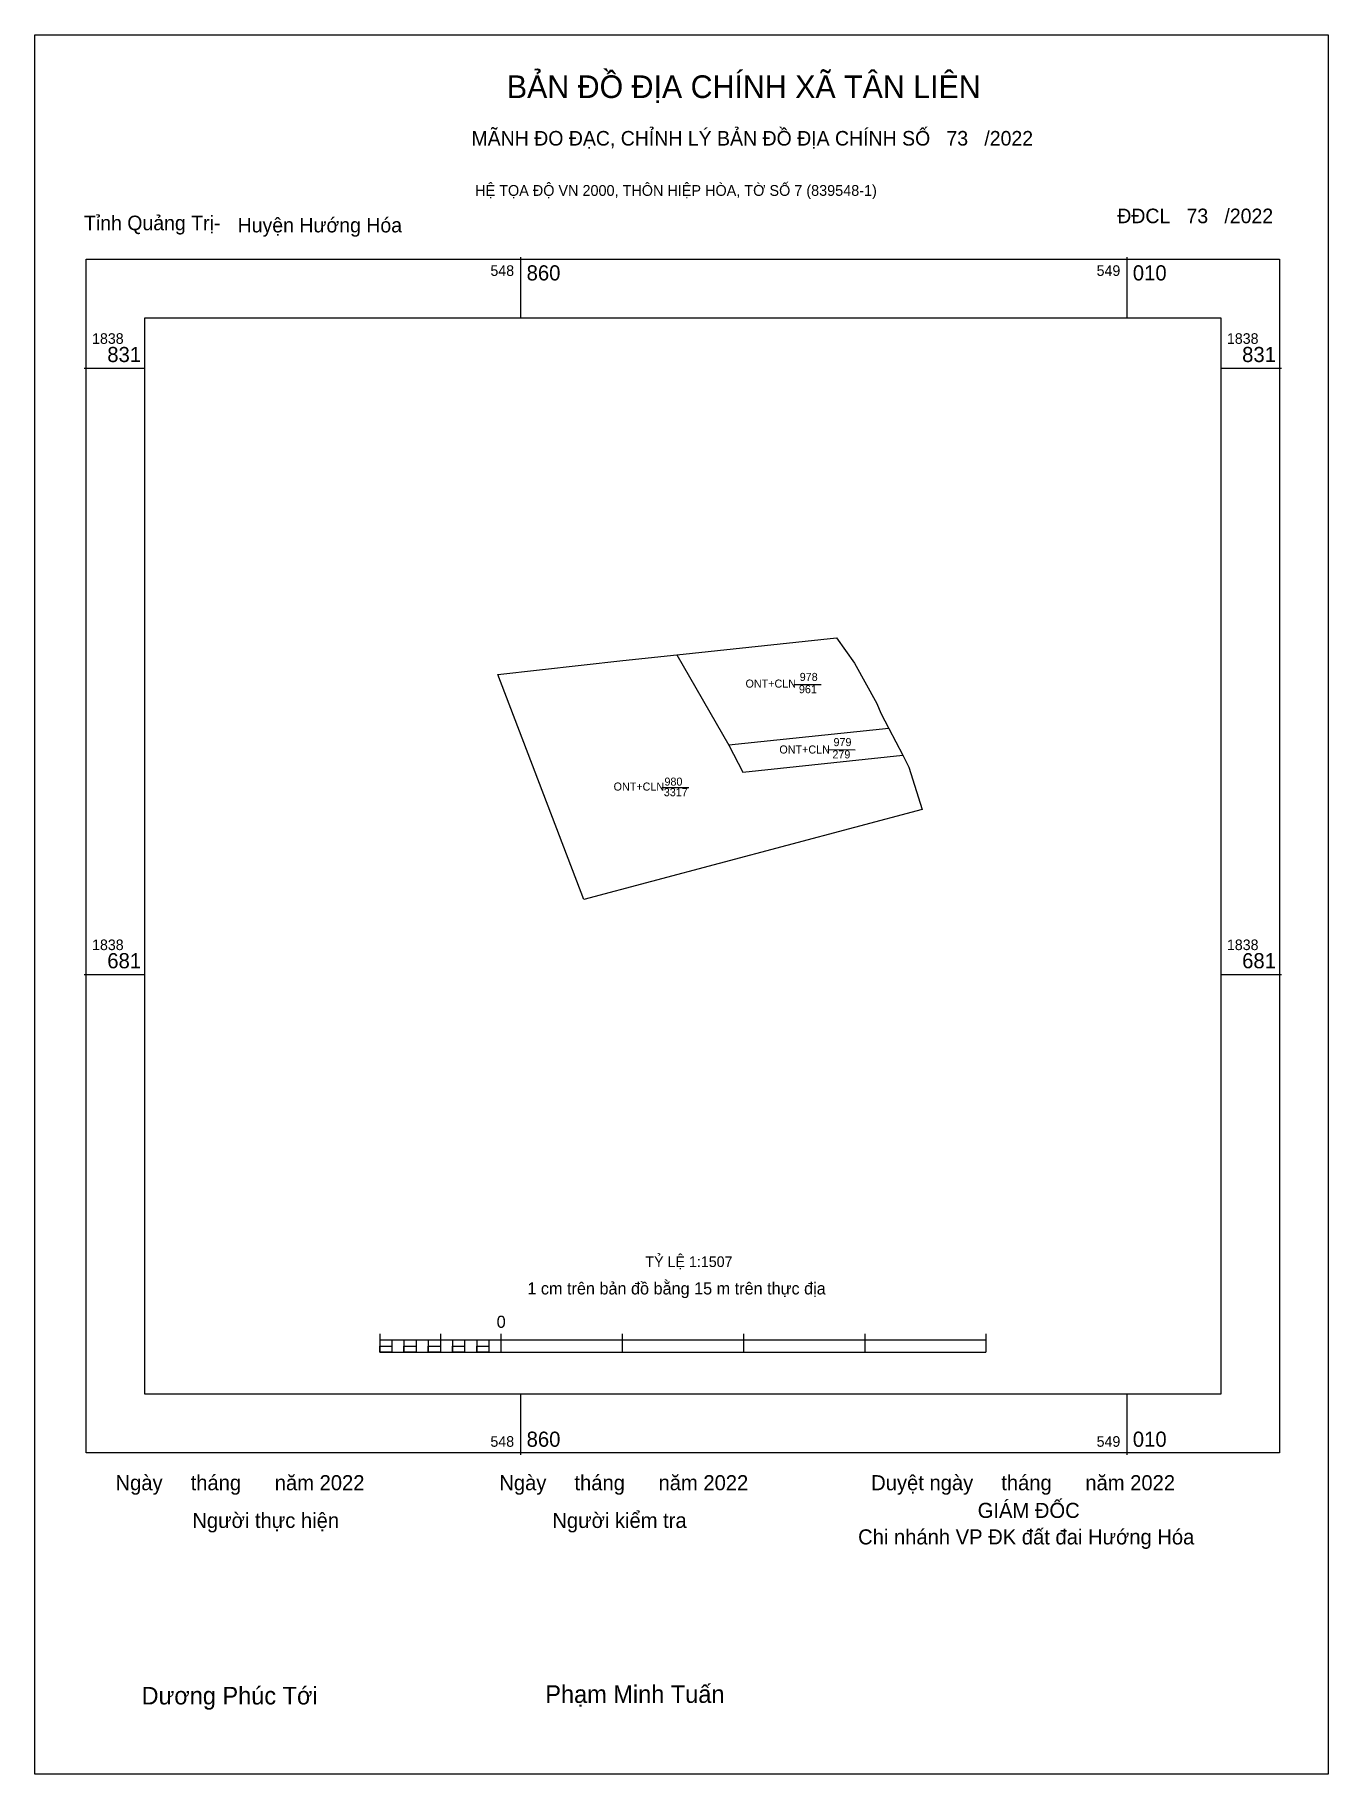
# Model space of a CAD drawing. Extents: x 548739 to 549061, y 1838482 to 1838915.
import ezdxf

# ---------------------------------------------------------------- set-up
doc = ezdxf.new("R2010")
doc.units = 0
for name, color, linetype in [('Level 1', 7, 'Continuous'), ('Level 10', 7, 'Continuous'), ('Level 15', 7, 'Continuous'), ('Level 6', 7, 'Continuous'), ('Level 62', 7, 'Continuous'), ('Level 63', 7, 'Continuous'), ('Level 9', 7, 'Continuous')]:
    doc.layers.add(name, color=color, linetype=linetype)

msp = doc.modelspace()

# ---------------------------------------------------------------- linework, layer by layer
at = {"layer": 'Level 10'}
for p, q in [((548898.84, 1838760.51), (548938.62, 1838764.68)), ((548938.62, 1838764.68), (548943.07, 1838758.43)), ((548943.07, 1838758.43), (548948.6, 1838748.33)), ((548948.6, 1838748.33), (548949.6, 1838745.95)), ((548949.6, 1838745.95), (548951.59, 1838742.15)), ((548951.59, 1838742.15), (548911.81, 1838737.98)), ((548951.59, 1838742.15), (548955.07, 1838735.52))]:
    msp.add_line(p, q, dxfattribs=at)
msp.add_lwpolyline([(548956.62, 1838732.56), (548959.92, 1838721.98), (548875.78, 1838699.58), (548863.65, 1838731.33), (548854.37, 1838755.62), (548885.43, 1838759.1), (548898.84, 1838760.51), (548911.81, 1838737.98), (548915.29, 1838731.31), (548955.07, 1838735.52)], close=True, dxfattribs=at)
at = {"layer": 'Level 15'}
msp.add_lwpolyline([(548739.18, 1838914.69), (549060.89, 1838914.69), (549060.89, 1838482.06), (548739.18, 1838482.06)], close=True, dxfattribs=at)
at = {"layer": 'Level 62'}
msp.add_lwpolyline([(548766.53, 1838844.26), (549034.19, 1838844.26), (549034.19, 1838576.6), (548766.53, 1838576.6)], close=True, dxfattribs=at)
at = {"layer": 'Level 63'}
for p, q in [((548860, 1838859.34), (548860, 1838844.26)), ((549010.79, 1838859.34), (549010.79, 1838844.26)), ((548751.45, 1838831.79), (548766.53, 1838831.79)), ((549034.19, 1838831.79), (549049.27, 1838831.79)), ((548928.01, 1838753.11), (548934.77, 1838753.07)), ((548936.43, 1838736.9), (548943.19, 1838736.86)), ((548895.12, 1838727.5), (548901.88, 1838727.46)), ((548751.45, 1838681), (548766.53, 1838681)), ((549034.19, 1838681), (549049.27, 1838681)), ((548824.97, 1838591.58), (548824.97, 1838587.05)), ((548840.05, 1838591.58), (548840.05, 1838587.05)), ((548855.13, 1838591.58), (548855.13, 1838587.05)), ((548885.28, 1838591.58), (548885.28, 1838587.05)), ((548915.44, 1838591.58), (548915.44, 1838587.05)), ((548945.6, 1838591.58), (548945.6, 1838587.05)), ((548975.75, 1838591.58), (548975.75, 1838587.05)), ((548824.97, 1838590.07), (548975.75, 1838590.07)), ((548827.98, 1838590.07), (548827.98, 1838587.05)), ((548831, 1838590.07), (548831, 1838587.05)), ((548834.02, 1838590.07), (548834.02, 1838587.05)), ((548837.03, 1838590.07), (548837.03, 1838587.05)), ((548840.05, 1838590.07), (548840.05, 1838587.05)), ((548843.06, 1838590.07), (548843.06, 1838587.05)), ((548846.08, 1838590.07), (548846.08, 1838587.05)), ((548849.09, 1838590.07), (548849.09, 1838587.05)), ((548852.11, 1838590.07), (548852.11, 1838587.05)), ((548855.13, 1838590.07), (548855.13, 1838587.05)), ((548824.97, 1838587.05), (548975.75, 1838587.05)), ((548860, 1838576.6), (548860, 1838561.52)), ((549010.79, 1838576.6), (549010.79, 1838561.52))]:
    msp.add_line(p, q, dxfattribs=at)
for points in [[(548751.92, 1838858.87), (549048.8, 1838858.87), (549048.8, 1838561.99), (548751.92, 1838561.99)], [(548824.97, 1838588.56), (548827.98, 1838588.56), (548827.98, 1838587.05), (548824.97, 1838587.05)], [(548824.97, 1838588.56), (548827.98, 1838588.56), (548827.98, 1838587.05), (548824.97, 1838587.05)], [(548831, 1838588.56), (548834.02, 1838588.56), (548834.02, 1838587.05), (548831, 1838587.05)], [(548837.03, 1838588.56), (548840.05, 1838588.56), (548840.05, 1838587.05), (548837.03, 1838587.05)], [(548843.06, 1838588.56), (548846.08, 1838588.56), (548846.08, 1838587.05), (548843.06, 1838587.05)], [(548849.09, 1838588.56), (548852.11, 1838588.56), (548852.11, 1838587.05), (548849.09, 1838587.05)]]:
    msp.add_lwpolyline(points, close=True, dxfattribs=at)

# ---------------------------------------------------------------- texts
at = {"layer": 'Level 1'}
for s, p in [('978', (548929.44, 1838753.98)), ('ONT+CLN', (548915.96, 1838752.32)), ('961', (548929.24, 1838750.92)), ('979', (548937.84, 1838737.77)), ('ONT+CLN', (548924.38, 1838735.93)), ('279', (548937.57, 1838734.71)), ('ONT+CLN', (548883.15, 1838726.71)), ('3317', (548895.63, 1838725.31)), ('980', (548895.8, 1838727.94))]:
    msp.add_text(s, height=2, dxfattribs=at).set_placement(p)
at = {"layer": 'Level 6'}
msp.add_text('TỶ LỆ 1:1507', height=2.6507, dxfattribs=at).set_placement((548891.05, 1838608.21))
at = {"layer": 'Level 63'}
for s, height, p in [('BẢN ĐỒ ĐỊA CHÍNH XÃ TÂN LIÊN', 5.6449, (548856.59, 1838898.96)), ('MÃNH ĐO ĐẠC, CHỈNH LÝ BẢN ĐỒ ĐỊA CHÍNH SỐ   73   /2022', 3.6222, (548847.79, 1838887.14)), ('HỆ TỌA ĐỘ VN 2000, THÔN HIỆP HÒA, TỜ SỐ 7 (839548-1)', 2.6813, (548848.71, 1838874.63)), ('548', 2.639, (548852.51, 1838854.72)), ('860', 3.77, (548861.51, 1838853.59)), ('549', 2.639, (549003.29, 1838854.72)), ('010', 3.77, (549012.29, 1838853.59)), ('1838', 2.639, (548753.43, 1838837.82)), ('1838', 2.639, (549035.7, 1838837.82)), ('831', 3.77, (548757.21, 1838833.29)), ('831', 3.77, (549039.48, 1838833.29)), ('1838', 2.639, (548753.43, 1838687.03)), ('1838', 2.639, (549035.7, 1838687.03)), ('681', 3.77, (548757.21, 1838682.51)), ('681', 3.77, (549039.48, 1838682.51)), ('1 cm trên bản đồ bằng 15 m trên thực địa', 3.0157, (548861.7, 1838601.38)), ('0', 3.02, (548854.06, 1838593.08)), ('548', 2.639, (548852.51, 1838563.5)), ('860', 3.77, (548861.51, 1838563.5)), ('549', 2.639, (549003.29, 1838563.5)), ('010', 3.77, (549012.29, 1838563.5)), ('Ngày     tháng      năm 2022', 3.752, (548759.26, 1838552.69)), ('Ngày     tháng      năm 2022', 3.752, (548854.72, 1838552.69)), ('Duyệt ngày     tháng      năm 2022', 3.752, (548947.21, 1838552.69)), ('GIÁM ĐỐC', 3.752, (548973.71, 1838545.8)), ('Người thực hiện', 3.752, (548778.36, 1838543.31)), ('Người kiểm tra', 3.752, (548867.91, 1838543.31)), ('Chi nhánh VP ĐK đất đai Hướng Hóa', 3.752, (548943.96, 1838539.21)), ('Dương Phúc Tới', 4.3764, (548765.74, 1838499.41)), ('Phạm Minh Tuấn', 4.3764, (548866.16, 1838499.8))]:
    msp.add_text(s, height=height, dxfattribs=at).set_placement(p)
at = {"layer": 'Level 9'}
for s, p in [('Tỉnh Quảng Trị-', (548751.42, 1838866.08)), ('Huyện Hướng Hóa', (548789.64, 1838865.54)), ('ĐĐCL   73   /2022', (549008.42, 1838867.83))]:
    msp.add_text(s, height=3.6222, dxfattribs=at).set_placement(p)

doc.saveas('drawing.dxf')
